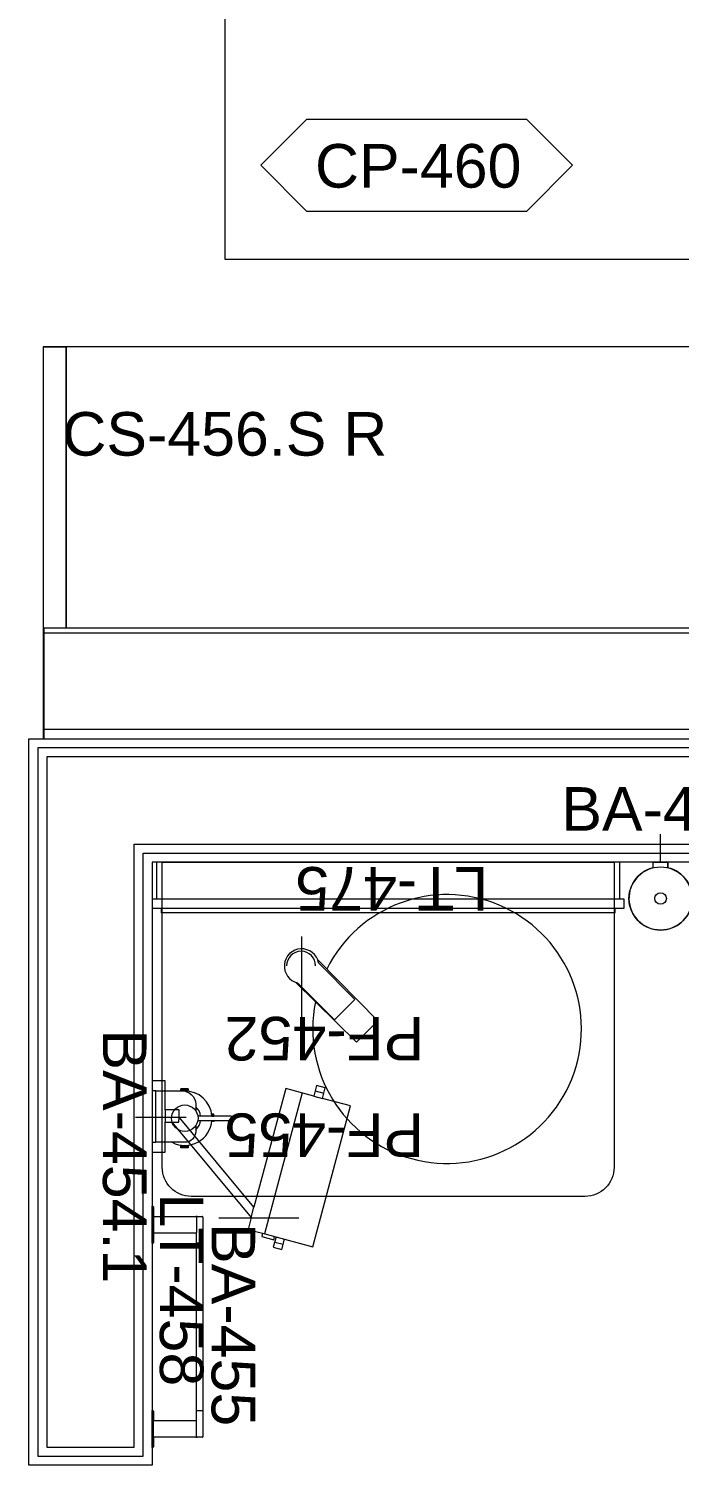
# Model space of a CAD drawing. Header units: centimetres. Extents: x 118932 to 154602, y -32682 to -23521.
# Drawn here: x 128018.7 to 128108.3, y -25957.3 to -25759.6 of the extents above; entities that cross this region are included whole.
import ezdxf

# ---------------------------------------------------------------- set-up
doc = ezdxf.new("R2010")
doc.units = ezdxf.units.CM
doc.header["$LTSCALE"] = 50
doc.header["$MEASUREMENT"] = 0
for name, color, linetype, lineweight, true_color in [('GEN_00_BL_Yazı', 7, 'Continuous', 0, 0x4f5250), ('GEN_02_TF_Islak Hacim', 7, 'Continuous', 5, 0x007cb0), ('GEN_02_TF_Mobilya', 7, 'Continuous', 5, 0x745e3d), ('GEN_05_ML_Alçıpan-RefEdit0', 7, 'Continuous', 18, 0x008b29), ('KALACAK DUVARLAR', 7, 'Continuous', 30, 0x005387)]:
    doc.layers.add(name, color=color, linetype=linetype, lineweight=lineweight, true_color=true_color)
doc.layers.add('GEN_02_TF_Halı', color=7, linetype='Continuous', lineweight=5, true_color=0x903373, transparency=0.8)
doc.styles.add('Arial_6', font='arial.ttf', dxfattribs={"height": 59.5325})

# ---------------------------------------------------------------- blocks, each defined once
blk = doc.blocks.new('level -1 d blok duvarlar')
at = {"layer": 'GEN_05_ML_Alçıpan-RefEdit0', "elevation": 0}
for points in [[(-1137.44, -627.2), (-1367.44, -627.2), (-1367.44, -710.2), (-1384.44, -710.2), (-1384.44, -610.2), (-1137.44, -610.2), (-1137.44, -612.7), (-1381.94, -612.7), (-1381.94, -707.7), (-1369.94, -707.7), (-1369.94, -624.7), (-1137.44, -624.7)], [(-1137.44, -611.45), (-1383.19, -611.45), (-1383.19, -708.95), (-1368.69, -708.95), (-1368.69, -625.95), (-1137.44, -625.95)], [(-1137.44, -627.2), (-1367.44, -627.2)]]:
    blk.add_lwpolyline(points, dxfattribs=at)
blk = doc.blocks.new('Electric_Mirror-radiance - LT-475 ELETRIC MIRROR SINGLE-16191852-TYPE J')
at = {"layer": 'GEN_02_TF_Mobilya', "lineweight": 13}
for p, q in [((325, 63.5), (-325, 63.5)), ((-325, 63.5), (-325, 50.8)), ((-312.3, 69.8), (312.3, 69.8)), ((-312.3, 69.8), (-312.3, 63.5)), ((312.3, 63.5), (312.3, 69.8)), ((325, 50.8), (325, 63.5)), ((-325, 50.8), (325, 50.8)), ((-318.7, 50.8), (-318.7, 0)), ((318.7, 50.8), (318.7, 0)), ((-318.7, 0), (318.7, 0))]:
    blk.add_line(p, q, dxfattribs=at)
at = {"layer": 'GEN_00_BL_Yazı', "insert": (127.8, 5.9, 0), "char_height": 60, "width": 265.421, "attachment_point": 9, "style": 'Arial_6'}
blk.add_mtext('LT-475', dxfattribs=at)
blk = doc.blocks.new('makeup mirror 16__hcr07922_rfa - LT-458 SHAVING MIRROR-14453733-TYPE J')
at = {"layer": 'GEN_00_BL_Yazı'}
blk.add_line((48117.6, 10856), (48007.7, 10856), dxfattribs=at)
at = {"layer": 'GEN_02_TF_Islak Hacim'}
for p, q in [((47933.7, 11045.1), (47915.6, 11045.1)), ((47915.6, 11045.1), (47915.6, 10946.6)), ((47933.6, 11005.1), (47933.7, 11045.1)), ((48099.6, 11034.3), (48055.8, 10870.9)), ((48138.4, 11023.9), (48099.6, 11034.3)), ((48142.1, 11038.5), (48138.4, 11023.9)), ((48153.7, 11035.3), (48142.1, 11038.5)), ((48150, 11020.8), (48153.7, 11035.3)), ((48122.1, 11028.3), (48070.2, 10834.5)), ((48138.4, 11023.9), (48150, 11020.8)), ((48140.3, 11031.2), (48151.9, 11028.1)), ((48188.9, 11010.4), (48150, 11020.8)), ((47952.7, 11005.1), (47933.6, 11005.1)), ((47933.6, 11005.1), (47933.6, 10988)), ((47952.6, 10988), (47952.7, 10995)), ((47952.7, 10995), (47952.7, 11005.1)), ((48055.8, 10870.9), (47952.7, 10995)), ((48137, 10816.6), (48188.9, 11010.4)), ((47933.6, 10946.6), (47933.6, 10988)), ((47933.6, 10988), (47942.9, 10988)), ((47942.9, 10988), (48052, 10856.8)), ((47942.9, 10988), (47952.6, 10988)), ((47915.6, 10946.6), (47933.6, 10946.6)), ((48052, 10856.8), (48047.7, 10840.4)), ((48052, 10856.8), (48055.8, 10870.9)), ((48047.7, 10840.4), (48067.8, 10835.2)), ((48067.8, 10835.2), (48066.6, 10830.7)), ((48067.8, 10835.2), (48098.1, 10827.1)), ((48066.6, 10830.7), (48083.1, 10826.3)), ((48086.5, 10830.2), (48082.5, 10815.9)), ((48082.5, 10815.9), (48094.1, 10812.8)), ((48083.1, 10826.3), (48084.3, 10830.7)), ((48084.3, 10830.7), (48086.5, 10830.2)), ((48084.6, 10823.1), (48096.2, 10820)), ((48094.1, 10812.8), (48098.1, 10827.1)), ((48098.1, 10827.1), (48137, 10816.6))]:
    blk.add_line(p, q, dxfattribs=at)
at = {"layer": 'GEN_00_BL_Yazı', "insert": (47986.3, 10890.1), "char_height": 60, "width": 251.286, "attachment_point": 1, "rotation": 270, "style": 'Arial_6'}
blk.add_mtext('LT-458', dxfattribs=at)
blk = doc.blocks.new('Escobillero-pared_Tres-Max-tres_13463624 - BA-458 TOILET BRUSH HOLDER-14820998-TYPE J')
at = {"layer": 'GEN_00_BL_Yazı'}
blk.add_line((0, 50), (0, 88.6), dxfattribs=at)
at = {"layer": 'GEN_02_TF_Islak Hacim'}
for p, q in [((-10, 42.3), (-10, 50)), ((-10, 50), (10, 50)), ((10, 50), (-10, 50)), ((-10, 42.3), (-10, 50)), ((10, 50), (10, 42.3)), ((10, 42.3), (10, 50))]:
    blk.add_line(p, q, dxfattribs=at)
for radius in [43.5, 8]:
    blk.add_circle((0, 0), radius, dxfattribs=at)
blk.add_arc((0, 0), 43.5, 103.2903, 76.7097, dxfattribs=at)
at = {"layer": 'GEN_00_BL_Yazı', "insert": (143, 153.2), "char_height": 60, "width": 265.421, "attachment_point": 3, "style": 'Arial_6'}
blk.add_mtext('BA-458', dxfattribs=at)
blk = doc.blocks.new('Soap Dispenser - Trio - BA-454 SOAP DISPENSER -single-14380691-TYPE J')
at = {"layer": 'GEN_00_BL_Yazı'}
blk.add_line((1.1, -47.1), (1.1, 22.9), dxfattribs=at)
at = {"layer": 'GEN_02_TF_Islak Hacim', "flags": 128}
for points in [[(37.9, -5), (37.9, 0), (-33.1, 0), (-33.1, -5)], [(-38.5, -39.5), (-38.5, -49.5), (-40.9, -49.5), (-40.9, -39.5)], [(40.5, -49.5), (40.5, -39.5), (37.9, -39.5), (37.9, -49.5)], [(40.3, -39.5), (40.3, -49.5), (38.6, -49.5), (38.6, -39.5)], [(-4.4, -84.9), (-4.4, -83), (-3, -83), (-3, -84.9)], [(5.6, -84.9), (5.6, -83), (3, -83), (3, -84.9)]]:
    blk.add_lwpolyline(points, close=True, dxfattribs=at)
for points in [[(-9.8, -60.2), (-17.9, -60.2, -0.414214), (-33.1, -45), (-33.1, -5)], [(37.9, -5), (37.9, -40.2, -0.39688), (19.1, -60.2), (9.9, -60.2)], [(-3, -62.6), (-3, -102.6), (-3, -102.8), (-3, -103), (-3, -103.2), (-3, -103.4), (-3, -103.6), (-3, -103.8), (-3, -104), (-3, -104.2), (-3, -104.4), (-3, -104.5), (-3, -104.7), (-3, -104.9), (-3, -105.1), (-3, -105.2), (-3, -105.4), (-3, -105.6), (-3, -105.7), (-3, -105.9), (-3, -106), (-3, -106.2), (-3, -106.3), (-3, -106.4), (-3, -106.6), (-3, -106.7), (-3, -106.8), (-3, -106.9), (-3, -107), (-3, -107.1), (-3, -107.2), (-3, -107.6, 1), (3, -107.6), (3, -107.6), (3, -107.6), (3, -107.6), (3, -107.5), (3, -107.5), (3, -107.4), (3, -107.4), (3, -107.3), (3, -107.3), (3, -107.2), (3, -107.1), (3, -107), (3, -106.9), (3, -106.8), (3, -106.7), (3, -106.6), (3, -106.5), (3, -106.4), (3, -106.2), (3, -106.1), (3, -105.9), (3, -105.8), (3, -105.6), (3, -105.5), (3, -105.3), (3, -105.1), (3, -104.9), (3, -104.8), (3, -104.6), (3, -104.4), (3, -104.2), (3, -104), (3, -103.8), (3, -103.6), (3, -103.4), (3, -103.2), (3, -103), (3, -102.8), (3, -102.6), (3, -102.6), (3, -62.6)]]:
    blk.add_lwpolyline(points, format="xyb", dxfattribs=at)
for points in [[(-37.2, -49.5), (-40.9, -49.5), (-40.9, -39.5), (-37.1, -39.5)], [(-3, -82.3), (-3, -85), (-4.4, -85), (-4.4, -82.2)], [(3, -82.3), (3, -85), (5.6, -85), (5.6, -82)]]:
    blk.add_lwpolyline(points, dxfattribs=at)
at = {"layer": 'GEN_02_TF_Islak Hacim'}
blk.add_circle((0, -45), 18.2, dxfattribs=at)
for radius, start, end in [(37.5, 152.0898, 265.4435), (37.5, 274.5565, 1.1736), (22, 224.0164, 262.212), (22, 277.788, 316.0936)]:
    blk.add_arc((0, -45), radius, start, end, dxfattribs=at)
at = {"layer": 'GEN_00_BL_Yazı', "insert": (122.2, 7.7), "char_height": 60, "width": 331.384, "attachment_point": 1, "rotation": 180, "style": 'Arial_6'}
blk.add_mtext('BA-454.1', dxfattribs=at)
blk = doc.blocks.new('pf 455 right')
at = {"layer": 'GEN_02_TF_Islak Hacim', "color": 6}
for p, q in [((-42.67, -10.23), (-42.66, -20.59)), ((-42.67, -14.31), (-42.67, -24.66))]:
    blk.add_line(p, q, dxfattribs=at)
blk.add_lwpolyline([(0.35, 0), (0.35, -42, -0.414214), (-3.65, -46), (-57.85, -46, -0.414214), (-61.85, -42), (-61.85, 0)], format="xyb", close=True, dxfattribs=at)
for points in [[(-40.76, -19.24, 15.407853), (-39.2, -14.72)], [(-40.74, -14.27, 1), (-44.74, -14.27, 1)]]:
    blk.add_lwpolyline(points, format="xyb", dxfattribs=at)
for points in [[(-40.45, -13.46), (-32.17, -21.82), (-35.12, -24.77), (-43.53, -16.53)], [(-40.33, -13.87), (-35.32, -18.88), (-38.15, -21.7), (-43.22, -16.63)]]:
    blk.add_lwpolyline(points, dxfattribs=at)
blk.add_arc((-42.67, -14.31), 2.38, 10.5974, 256.7961, dxfattribs=at)
at = {"layer": 'GEN_00_BL_Yazı', "char_height": 6, "width": 26.0709, "attachment_point": 1, "rotation": 180.0073, "style": 'Arial_6'}
for s, insert in [('PF-452', (-25.77, -27.29)), ('PF-455', (-25.8, -40.58))]:
    blk.add_mtext(s, dxfattribs=dict(at, insert=insert))
blk = doc.blocks.new('BA 455 towel bar')
at = {"layer": 'GEN_02_TF_Islak Hacim', "lineweight": 13}
for p, q in [((-6828.6, -32310.9), (-6828.6, -32309.7)), ((-6777.8, -32309.7), (-6828.6, -32309.7)), ((-6813.8, -32311.7), (-6827.8, -32311.7)), ((-6814.6, -32370.2), (-6814.6, -32312.5)), ((-6813.8, -32311.7), (-6792.5, -32311.7)), ((-6778.6, -32311.7), (-6792.5, -32311.7)), ((-6791.7, -32312.5), (-6791.7, -32370.2)), ((-6777.8, -32309.7), (-6777.8, -32310.9)), ((-6547.5, -32310.9), (-6547.5, -32309.7)), ((-6496.7, -32309.7), (-6547.5, -32309.7)), ((-6532.7, -32311.7), (-6546.7, -32311.7)), ((-6533.5, -32370.2), (-6533.5, -32312.5)), ((-6511.4, -32311.7), (-6532.7, -32311.7)), ((-6497.5, -32311.7), (-6511.4, -32311.7)), ((-6510.6, -32312.5), (-6510.6, -32370.2)), ((-6496.7, -32309.7), (-6496.7, -32310.9)), ((-6814.6, -32379.1), (-6814.6, -32371.8)), ((-6813.8, -32371), (-6792.6, -32371)), ((-6511.5, -32379.9), (-6813.8, -32379.9)), ((-6792.6, -32371), (-6532.7, -32371)), ((-6777.8, -32371), (-6777.8, -32379.9)), ((-6547.5, -32379.9), (-6547.5, -32371)), ((-6511.5, -32371), (-6532.7, -32371)), ((-6510.6, -32371.8), (-6510.6, -32379.1))]:
    blk.add_line(p, q, dxfattribs=at)
for centre, radius, start, end in [((-6827.8, -32310.9), 0.797, 180, 270), ((-6813.8, -32312.5), 0.804, 90, 180), ((-6792.5, -32312.5), 0.804, 0, 90), ((-6778.6, -32310.9), 0.797, 270, 0), ((-6546.7, -32310.9), 0.797, 180, 270), ((-6532.7, -32312.5), 0.804, 90, 180), ((-6511.4, -32312.5), 0.804, 0, 90), ((-6497.5, -32310.9), 0.797, 270, 0), ((-6813.8, -32370.2), 0.814, 180, 270), ((-6813.8, -32371.8), 0.814, 90, 180), ((-6813.8, -32379.1), 0.82, 180, 270), ((-6792.6, -32370.2), 0.814, 270, 0), ((-6532.7, -32370.2), 0.814, 180, 270), ((-6511.5, -32370.2), 0.814, 270, 0), ((-6511.5, -32371.8), 0.814, 0, 90), ((-6511.5, -32379.1), 0.82, 270, 0)]:
    blk.add_arc(centre, radius, start, end, dxfattribs=at)
at = {"layer": 'GEN_00_BL_Yazı', "insert": (-6519.9, -32451.8), "char_height": 60, "width": 269.421, "attachment_point": 1, "rotation": 180, "style": 'Arial_6'}
blk.add_mtext('BA-455', dxfattribs=at)
blk = doc.blocks.new('LEVEL -1 ISLAK HACİM')
at = {"xscale": 0.1, "yscale": 0.1, "zscale": 0.1}
for name, p in [('Escobillero-pared_Tres-Max-tres_13463624 - BA-458 TOILET BRUSH HOLDER-14820998-TYPE J', (8028.14, 2581.5, 0)), ('makeup mirror 16__hcr07922_rfa - LT-458 SHAVING MIRROR-14453733-TYPE J', (3166.58, 1451.91, 0))]:
    blk.add_blockref(name, p, dxfattribs=at)
for name, p, xscale, yscale, zscale, rotation in [('Electric_Mirror-radiance - LT-475 ELETRIC MIRROR SINGLE-16191852-TYPE J', (7990.64, 2586.5, 0), 0.1, 0.1, 0.1, 180), ('Soap Dispenser - Trio - BA-454 SOAP DISPENSER -single-14380691-TYPE J', (7958.14, 2551.26, 0), 0.1000000000000063, 0.1000000000000063, 0.1000000000000063, 90), ('BA 455 towel bar', (4727.15, 3188.81, 0), 0.1000000000000057, 0.1000000000000057, 0.1000000000000057, 90)]:
    blk.add_blockref(name, p, dxfattribs=dict(xscale=xscale, yscale=yscale, zscale=zscale, rotation=rotation))
blk.add_blockref('pf 455 right', (8021.39, 2586.5, 0))
blk = doc.blocks.new('FFE-Tag')
at = {"color": 0}
blk.add_wipeout([(-8.761, 0), (-6.189, 2.572), (6.189, 2.572), (8.761, 0), (6.189, -2.572), (-6.189, -2.572)], dxfattribs=at).dxf.layer = 'GEN_00_BL_Yazı'
at = {"layer": 'GEN_00_BL_Yazı', "color": 0}
for p, q in [((-8.761, 0), (-6.189, 2.572)), ((6.189, 2.572), (-6.189, 2.572)), ((8.761, 0), (6.189, 2.572)), ((-8.761, 0), (-6.189, -2.572)), ((8.761, 0), (6.189, -2.572)), ((-6.189, -2.572), (6.189, -2.572))]:
    blk.add_line(p, q, dxfattribs=at)
blk = doc.blocks.new('CP-460_420(W)x2(H)x220(D)')
at = {"layer": 'GEN_00_BL_Yazı', "xscale": 2.448801272789196, "yscale": 2.448801272789196, "zscale": 2.448801272789196}
blk.add_blockref('FFE-Tag', (0, 0), dxfattribs=at)
at = {"layer": 'GEN_00_BL_Yazı', "insert": (-14, 2.92), "char_height": 6, "attachment_point": 1, "style": 'Arial_6'}
blk.add_mtext('CP-460', dxfattribs=at)
blk = doc.blocks.new('CS-456.S R')
at = {"layer": 'GEN_00_BL_Yazı', "insert": (-0.19, -0.75), "char_height": 6, "attachment_point": 5, "style": 'Arial_6'}
blk.add_mtext('CS-456.S R', dxfattribs=at)
blk = doc.blocks.new('CS-456.S R MİNİBAR')
at = {"layer": 'GEN_02_TF_Mobilya'}
for p, q in [((-142.4, 53.97), (-139.23, 53.97)), ((-139.23, 53.97), (-142.4, 53.97)), ((-142.4, 53.97), (-142.4, 0)), ((-139.23, 53.97), (-139.23, 15.24)), ((-139.23, 53.97), (-139.23, 15.24)), ((-139.23, 15.24), (-139.23, 53.97)), ((-50.17, 53.97), (-139.23, 53.97)), ((-50.17, 53.97), (-139.23, 53.97)), ((-139.23, 15.24), (-139.23, 53.97)), ((0, 53.97), (-50.17, 53.97)), ((-50.17, 15.24), (-50.17, 53.97)), ((0, 53.97), (-50.17, 53.97)), ((-50.17, 15.24), (-50.17, 53.97)), ((-50.17, 53.97), (-50.17, 15.24)), ((-50.17, 53.97), (-50.17, 15.24)), ((0, 53.97), (0, 0)), ((0, 53.97), (0, 0)), ((-52.55, 15.24), (-142.24, 15.24)), ((-142.24, 14.6), (-142.24, 15.24)), ((-142.24, 14.6), (-142.24, 15.24)), ((-52.55, 15.24), (-142.24, 15.24)), ((-142.24, 14.6), (-52.55, 14.6)), ((-142.24, 1.27), (-142.24, 14.6)), ((-142.24, 14.6), (-52.55, 14.6)), ((-142.24, 1.27), (-142.24, 14.6)), ((-52.55, 15.24), (-52.55, 14.6)), ((-52.55, 15.24), (-52.55, 14.6)), ((-26.23, 15.24), (-52.55, 15.24)), ((-26.23, 15.24), (-52.55, 15.24)), ((-52.55, 14.72), (-26.23, 14.72)), ((-52.55, 14.72), (-26.23, 14.72)), ((-52.55, 14.6), (-52.55, 1.27)), ((-52.55, 14.6), (-52.55, 1.27)), ((-26.23, 15.24), (-26.23, 14.72)), ((-26.23, 15.24), (-26.23, 14.72)), ((-26.23, 14.72), (-26.23, 3.72)), ((-26.23, 14.72), (-26.23, 3.72)), ((-9.87, 11.77), (-9.21, 12.27)), ((-9.21, 12.27), (-9.87, 11.77)), ((-9.64, 11.55), (-9.05, 12)), ((-9.64, 11.55), (-9.05, 12)), ((-9.21, 12.27), (-8.44, 12.59)), ((-8.44, 12.59), (-9.21, 12.27)), ((-9.05, 12), (-8.36, 12.29)), ((-9.05, 12), (-8.36, 12.29)), ((-8.44, 12.59), (-7.62, 12.7)), ((-7.62, 12.7), (-8.44, 12.59)), ((-8.36, 12.29), (-7.62, 12.38)), ((-8.36, 12.29), (-7.62, 12.38)), ((-7.62, 12.7), (-6.8, 12.59)), ((-6.8, 12.59), (-7.62, 12.7)), ((-7.62, 12.38), (-6.88, 12.29)), ((-7.62, 12.38), (-6.88, 12.29)), ((-6.88, 12.29), (-6.19, 12)), ((-6.88, 12.29), (-6.19, 12)), ((-6.8, 12.59), (-6.03, 12.27)), ((-6.03, 12.27), (-6.8, 12.59)), ((-6.19, 12), (-5.6, 11.55)), ((-6.19, 12), (-5.6, 11.55)), ((-6.03, 12.27), (-5.37, 11.77)), ((-5.37, 11.77), (-6.03, 12.27)), ((-10.69, 10.35), (-10.8, 9.52)), ((-10.8, 9.52), (-10.69, 10.35)), ((-10.69, 10.35), (-10.37, 11.11)), ((-10.69, 10.35), (-10.37, 11.11)), ((-10.38, 10.26), (-10.48, 9.52)), ((-10.48, 9.52), (-10.38, 10.26)), ((-10.09, 10.95), (-10.38, 10.26)), ((-10.38, 10.26), (-10.09, 10.95)), ((-10.37, 11.11), (-9.87, 11.77)), ((-10.37, 11.11), (-9.87, 11.77)), ((-9.64, 11.55), (-10.09, 10.95)), ((-10.09, 10.95), (-9.64, 11.55)), ((-5.51, 11.43), (-9.73, 11.43)), ((-5.51, 11.43), (-9.73, 11.43)), ((-5.15, 10.95), (-5.6, 11.55)), ((-5.6, 11.55), (-5.15, 10.95)), ((-5.37, 11.77), (-4.87, 11.11)), ((-5.37, 11.77), (-4.87, 11.11)), ((-4.86, 10.26), (-5.15, 10.95)), ((-5.15, 10.95), (-4.86, 10.26)), ((-4.87, 11.11), (-4.55, 10.35)), ((-4.87, 11.11), (-4.55, 10.35)), ((-4.76, 9.52), (-4.86, 10.26)), ((-4.86, 10.26), (-4.76, 9.52)), ((-4.55, 10.35), (-4.45, 9.52)), ((-4.55, 10.35), (-4.45, 9.52)), ((-10.69, 8.7), (-10.8, 9.52)), ((-10.69, 8.7), (-10.8, 9.52)), ((-10.69, 8.7), (-10.37, 7.94)), ((-10.37, 7.94), (-10.69, 8.7)), ((-10.48, 9.52), (-10.38, 8.79)), ((-10.48, 9.52), (-10.38, 8.79)), ((-4.85, 8.89), (-10.39, 8.89)), ((-10.39, 8.89), (-4.85, 8.89)), ((-10.38, 8.79), (-10.09, 8.1)), ((-10.38, 8.79), (-10.09, 8.1)), ((-10.37, 7.94), (-9.87, 7.28)), ((-9.87, 7.28), (-10.37, 7.94)), ((-10.09, 8.1), (-9.64, 7.5)), ((-10.09, 8.1), (-9.64, 7.5)), ((-5.27, 7.94), (-9.97, 7.94)), ((-5.27, 7.94), (-9.97, 7.94)), ((-5.6, 7.5), (-5.15, 8.1)), ((-5.6, 7.5), (-5.15, 8.1)), ((-5.37, 7.28), (-4.87, 7.94)), ((-4.87, 7.94), (-5.37, 7.28)), ((-5.15, 8.1), (-4.86, 8.79)), ((-5.15, 8.1), (-4.86, 8.79)), ((-4.87, 7.94), (-4.55, 8.7)), ((-4.55, 8.7), (-4.87, 7.94)), ((-4.86, 8.79), (-4.76, 9.52)), ((-4.76, 9.52), (-4.86, 8.79)), ((-4.55, 8.7), (-4.45, 9.52)), ((-4.45, 9.52), (-4.55, 8.7)), ((-9.87, 7.28), (-9.21, 6.78)), ((-9.87, 7.28), (-9.21, 6.78)), ((-9.05, 7.05), (-9.64, 7.5)), ((-9.64, 7.5), (-9.05, 7.05)), ((-9.21, 6.78), (-8.44, 6.46)), ((-9.21, 6.78), (-8.44, 6.46)), ((-8.36, 6.76), (-9.05, 7.05)), ((-9.05, 7.05), (-8.36, 6.76)), ((-8.44, 6.46), (-7.62, 6.35)), ((-8.44, 6.46), (-7.62, 6.35)), ((-7.62, 6.67), (-8.36, 6.76)), ((-8.36, 6.76), (-7.62, 6.67)), ((-6.88, 6.76), (-7.62, 6.67)), ((-7.62, 6.67), (-6.88, 6.76)), ((-7.62, 6.35), (-6.8, 6.46)), ((-7.62, 6.35), (-6.8, 6.46)), ((-6.19, 7.05), (-6.88, 6.76)), ((-6.88, 6.76), (-6.19, 7.05)), ((-6.8, 6.46), (-6.03, 6.78)), ((-6.8, 6.46), (-6.03, 6.78)), ((-5.6, 7.5), (-6.19, 7.05)), ((-6.19, 7.05), (-5.6, 7.5)), ((-6.03, 6.78), (-5.37, 7.28)), ((-6.03, 6.78), (-5.37, 7.28)), ((-26.23, 3.72), (-52.55, 3.72)), ((-26.23, 3.72), (-52.55, 3.72)), ((-52.55, 2.67), (-26.23, 2.67)), ((-52.55, 2.67), (-26.23, 2.67)), ((-26.23, 3.81), (-3.18, 3.81)), ((-26.23, 3.81), (-3.18, 3.81)), ((-26.23, 3.72), (-26.23, 2.67)), ((-26.23, 3.72), (-26.23, 2.67)), ((-3.18, 3.17), (-26.23, 3.17)), ((-3.18, 3.17), (-26.23, 3.17)), ((-3.18, 3.81), (-3.18, 3.17)), ((-3.18, 3.17), (-3.18, 3.81)), ((-142.4, 0), (-142.24, 0)), ((-142.4, 0), (-142.24, 0)), ((-142.24, 0), (-142.24, 1.27)), ((-142.24, 0), (-142.24, 1.27)), ((-52.55, 1.27), (-142.24, 1.27)), ((-52.55, 1.27), (-142.24, 1.27)), ((-142.24, 0), (-52.55, 0)), ((-142.24, 0), (-52.55, 0)), ((-52.55, 1.27), (-52.55, 0)), ((-52.55, 1.27), (-52.55, 0)), ((-52.55, 0), (0, 0)), ((-52.55, 0), (0, 0))]:
    blk.add_line(p, q, dxfattribs=at)
at = {"layer": 'KALACAK DUVARLAR'}
blk.add_blockref('CS-456.S R', (-117.2, 42.68), dxfattribs=at)
blk = doc.blocks.new('PPBamako_Level-1_TefrisOda')
at = {"layer": 'GEN_02_TF_Halı'}
blk.add_lwpolyline([(-1364.95, -556.29), (-1144.95, -556.29), (-1144.95, -56.29), (-1364.95, -56.29)], close=True, dxfattribs=at)
at = {"layer": 'KALACAK DUVARLAR'}
blk.add_blockref('CS-456.S R MİNİBAR', (-1247.55, -622.29, 0), dxfattribs=at)
blk.add_blockref('CP-460_420(W)x2(H)x220(D)', (-1338.52, -543.35, 0))

msp = doc.modelspace()

# ---------------------------------------------------------------- block references
at = {"color": 254, "true_color": 0xddb3d4}
msp.add_blockref('level -1 d blok duvarlar', (129403.17, -25247.06, 0), dxfattribs=at)

# ---------------------------------------------------------------- next in the draw order: block references
at = {"color": 1}
msp.add_blockref('LEVEL -1 ISLAK HACİM', (120077.58, -28460.75, 0), dxfattribs=at)

# ---------------------------------------------------------------- next in the draw order: block references
msp.add_blockref('PPBamako_Level-1_TefrisOda', (129410.67, -25234.99, 0))

doc.saveas('drawing.dxf')
